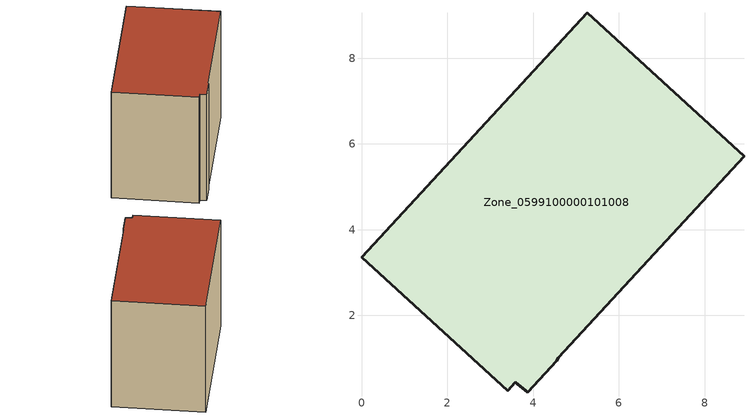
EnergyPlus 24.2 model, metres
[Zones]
Zone_0599100000101008
 floor ground (C_G): 3.87,0.21 3.59,0.44 3.41,0.24 0,3.36 5.26,9.06 8.92,5.71 4.59,1.01 4.55,0.94 z0
 wall outside (C_F): 5.26,9.06 0,3.36 3.41,0.24 3.59,0.44 3.87,0.21 4.55,0.94 4.59,1.01 8.92,5.71 5.26,9.06 z0:6.8
 roof outside (C_R): 3.59,0.44 3.87,0.21 4.55,0.94 4.59,1.01 8.92,5.71 5.26,9.06 0,3.36 3.41,0.24 z6.8
[BUILDING]
Pand.0599100000101008: North Axis=0; Terrain=City; Loads Convergence Tolerance Value=0.04; Temperature Convergence Tolerance Value=0.4; Solar Distribution=FullExterior; Maximum Number of Warmup Days=25; Minimum Number of Warmup Days=1
[Site:Location]
Rotterdam.The.Hague.AP_ZH_NLD Design_Conditions: Latitude=51.96; Longitude=4.45; Time Zone=1; Elevation=-4.5
[SITE:GROUNDTEMPERATURE:BUILDINGSURFACE]
18, 18, 18, 18, 18, 18, 18, 18, 18, 18, 18, 18
[MATERIAL] Thermal Absorptance=0.9; Solar Absorptance=0.7; Visible Absorptance=0.7
Name | Roughness | Thickness | Conductivity | Density | Specific Heat
G.TI.1946 | MediumSmooth | 0.15 | 1 | 540 | 1210
F.TI.1946 | Rough | 0.3 | 0.857143 | 1920 | 840
R.TI.1946 | MediumRough | 0.2 | 0.1 | 1500 | 1000
[CONSTRUCTION]
C_G: G.TI.1946
C_F: F.TI.1946
C_R: R.TI.1946
[ZONE]
Zone_0599100000101008: Type=1; Multiplier=1; Ceiling Height=Autocalculate; Volume=Autocalculate; Floor Area=autocalculate; Part of Total Floor Area=Yes
[ZONEINFILTRATION:DESIGNFLOWRATE]
Infil_Zone_0599100000101008: Zone or ZoneList or Space or SpaceList=Zone_0599100000101008; Schedule=AlwaysOn; Design Flow Rate Calculation Method=Flow/Area; Flow Rate per Floor Area=0.003; Constant Term Coefficient=1; Temperature Term Coefficient=0; Velocity Term Coefficient=0; Velocity Squared Term Coefficient=0
[HVACTEMPLATE:ZONE:IDEALLOADSAIRSYSTEM]
Zone_0599100000101008: Maximum Heating Supply Air Temperature=50; Minimum Cooling Supply Air Temperature=13; Maximum Heating Supply Air Humidity Ratio=0.0156; Minimum Cooling Supply Air Humidity Ratio=0.0077; Heating Limit=NoLimit; Cooling Limit=NoLimit; Dehumidification Control Type=ConstantSensibleHeatRatio; Cooling Sensible Heat Ratio=0.7; Dehumidification Setpoint=60; Humidification Control Type=None; Humidification Setpoint=30; Outdoor Air Method=None; Outdoor Air Flow Rate per Person=0.00944; Outdoor Air Flow Rate per Zone Floor Area=0; Outdoor Air Flow Rate per Zone=0; Demand Controlled Ventilation Type=None; Outdoor Air Economizer Type=NoEconomizer; Heat Recovery Type=None; Sensible Heat Recovery Effectiveness=0.7; Latent Heat Recovery Effectiveness=0.65
[ZONECONTROL:THERMOSTAT]
ThermostatControl_Zone_0599100000101008: Zone or ZoneList=Zone_0599100000101008; Control Type Schedule=DualSetpointControlType; Control 1=Thermostat_Zone_0599100000101008; Temperature Difference Between Cutout And Setpoint=0
[THERMOSTATSETPOINT:DUALSETPOINT]
Thermostat_Zone_0599100000101008: Heating Setpoint Temperature Schedule=HeatingSetpoint_Zone_0599100000101008; Cooling Setpoint Temperature Schedule=CoolingSetpoint_Zone_0599100000101008
[SCHEDULE:COMPACT]
HeatingSetpoint_Zone_0599100000101008: Through: 12/31, For: AllDays, Until: 24:00, 21
CoolingSetpoint_Zone_0599100000101008: Through: 12/31, For: AllDays, Until: 24:00, 24
DualSetpointControlType: Through: 12/31, For: AllDays, Until: 24:00, 4
AlwaysOn: Through: 12/31, For: AllDays, Until: 24:00, 1
